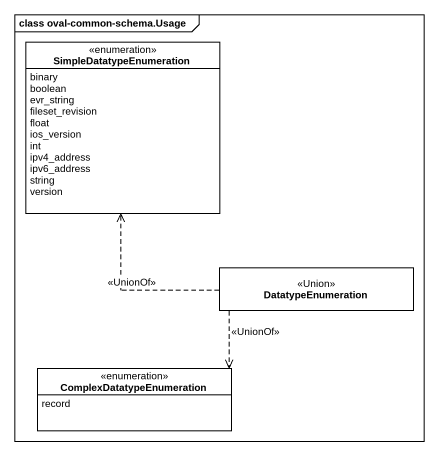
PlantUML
@startuml
mainframe class oval-common-schema.Usage
hide circle
hide empty members
enum SimpleDatatypeEnumeration {
  binary
  boolean
  evr_string
  fileset_revision
  float
  ios_version
  int
  ipv4_address
  ipv6_address
  string
  version
}
class DatatypeEnumeration <<Union>>
enum ComplexDatatypeEnumeration {
  record
}
DatatypeEnumeration .up.> SimpleDatatypeEnumeration : <<UnionOf>>
DatatypeEnumeration ..> ComplexDatatypeEnumeration : <<UnionOf>>
@enduml
